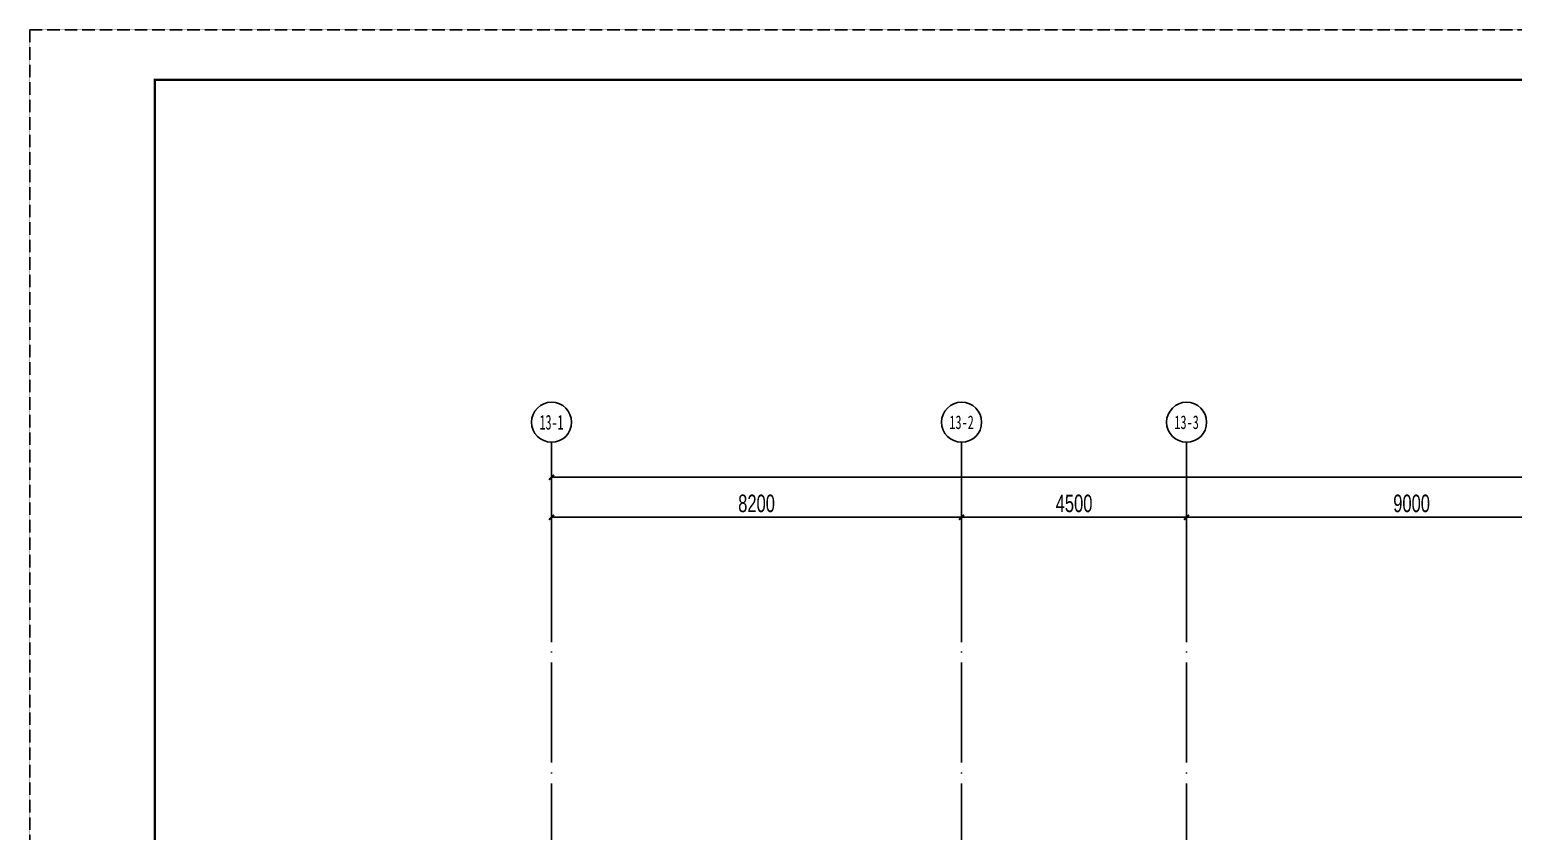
# Model space of a CAD drawing. Extents: x -67167 to 417929, y -86205 to 407116.
# Drawn here: x 73505 to 103177, y 134472 to 150504 of the extents above; entities that cross this region are included whole.
import ezdxf
from ezdxf.enums import TextEntityAlignment as Align

# ---------------------------------------------------------------- set-up
doc = ezdxf.new("R2010")
doc.units = 0
doc.header["$LTSCALE"] = 1000
doc.linetypes.add('DASH', pattern=[0.35, 0.25, -0.1])
doc.linetypes.add('DOTE', pattern=[2.42, 2, -0.2, 0.02, -0.2])
doc.layers.get('Defpoints').update_dxf_attribs({"color": 165})
for name, color, linetype in [('AXIS', 3, 'DOTE'), ('AXIS_TEXT', 7, 'Continuous'), ('s-beam', 4, 'DASH'), ('X-104 13#平面$0$01-标注_轴线坐标', 132, 'Continuous'), ('X-104 13#平面$0$02-TEXT_轴号', 7, 'Continuous')]:
    doc.layers.add(name, color=color, linetype=linetype)
doc.styles.add('COMPLEX', font='COMPLEX')
doc.styles.add('X-104 13#平面$0$_TCH_AXIS', font='STXIHEI.TTF', dxfattribs={"width": 0.75})
doc.styles.add('X-104 13#平面$0$_TCH_DIM_T3', font='', dxfattribs={"width": 0.705882})
doc.styles.get('X-104 13#平面$0$_TCH_DIM_T3').set_extended_font_data('FZXiHei I-Z08S')
doc.dimstyles.new('X-104 13#平面$0$_TCH_ARCH&&100', dxfattribs={"dimtxt": 350, "dimasz": 100, "dimexe": 250, "dimexo": 300, "dimgap": 100, "dimtad": 1, "dimdec": 0, "dimzin": 0, "dimdsep": 46, "dimtxsty": 'X-104 13#平面$0$_TCH_DIM_T3', "dimblk": 'X-104 13#平面$0$_ArchTick', "dimcen": 0.09, "dimclrt": 7, "dimazin": 2, "dimtfac": 1, "dimtdec": 0, "dimtix": 1, "dimtmove": 2, "dimatfit": 3, "dimfxl": 1, "dimtolj": 1, "dimtzin": 0, "dimarcsym": 0})

# ---------------------------------------------------------------- blocks, each defined once
blk = doc.blocks.new('_AXISO')
blk.add_circle((0, 0), 0.5)
at = {"layer": 'AXIS_TEXT', "style": 'COMPLEX', "width": 1.041667}
blk.add_attdef('A', text='', height=0.56, dxfattribs=at).set_placement((-0.25, -0.28), (0.25, -0.28), align=Align.FIT)
blk = doc.blocks.new('X-104 13#平面$0$_ArchTick')
at = {"color": 0, "linetype": 'ByBlock', "const_width": 0.4}
blk.add_lwpolyline([(-0.5, -0.5), (0.5, 0.5)], dxfattribs=at)
blk = doc.blocks.new('*D143')
at = {"layer": 'Defpoints', "color": 0, "transparency": 16777216}
for p in [(141642, 141553), (83942, 138253), (141642, 138253)]:
    blk.add_point(p, dxfattribs=at)
at = {"layer": 'X-104 13#平面$0$01-标注_轴线坐标', "color": 0, "lineweight": -2, "transparency": 16777216}
for p, q in [((83942, 138553), (83942, 141803)), ((83942, 141553), (141642, 141553)), ((141642, 138553), (141642, 141803))]:
    blk.add_line(p, q, dxfattribs=at)
at = {"layer": 'X-104 13#平面$0$01-标注_轴线坐标', "color": 0, "lineweight": -2, "transparency": 16777216, "xscale": 100, "yscale": 100, "zscale": 100, "rotation": 180}
blk.add_blockref('X-104 13#平面$0$_ArchTick', (83942, 141553), dxfattribs=at)
at = {"layer": 'X-104 13#平面$0$01-标注_轴线坐标', "color": 0, "lineweight": -2, "transparency": 16777216, "xscale": 100, "yscale": 100, "zscale": 100}
blk.add_blockref('X-104 13#平面$0$_ArchTick', (141642, 141553), dxfattribs=at)
at = {"layer": 'X-104 13#平面$0$01-标注_轴线坐标', "color": 7, "transparency": 16777216, "insert": (112792, 141828), "char_height": 350, "attachment_point": 5, "style": 'X-104 13#平面$0$_TCH_DIM_T3'}
blk.add_mtext('\\A1;57700', dxfattribs=at)
blk = doc.blocks.new('*D144')
at = {"layer": 'Defpoints', "color": 0, "transparency": 16777216}
for p in [(92142, 140753), (83942, 138253), (92142, 138253)]:
    blk.add_point(p, dxfattribs=at)
at = {"layer": 'X-104 13#平面$0$01-标注_轴线坐标', "color": 0, "lineweight": -2, "transparency": 16777216}
for p, q in [((83942, 138553), (83942, 141003)), ((92142, 138553), (92142, 141003)), ((83942, 140753), (92142, 140753))]:
    blk.add_line(p, q, dxfattribs=at)
at = {"layer": 'X-104 13#平面$0$01-标注_轴线坐标', "color": 0, "lineweight": -2, "transparency": 16777216, "xscale": 100, "yscale": 100, "zscale": 100, "rotation": 180}
blk.add_blockref('X-104 13#平面$0$_ArchTick', (83942, 140753), dxfattribs=at)
at = {"layer": 'X-104 13#平面$0$01-标注_轴线坐标', "color": 0, "lineweight": -2, "transparency": 16777216, "xscale": 100, "yscale": 100, "zscale": 100}
blk.add_blockref('X-104 13#平面$0$_ArchTick', (92142, 140753), dxfattribs=at)
at = {"layer": 'X-104 13#平面$0$01-标注_轴线坐标', "color": 7, "transparency": 16777216, "insert": (88042, 141028), "char_height": 350, "attachment_point": 5, "style": 'X-104 13#平面$0$_TCH_DIM_T3'}
blk.add_mtext('\\A1;8200', dxfattribs=at)
blk = doc.blocks.new('*D145')
at = {"layer": 'Defpoints', "color": 0, "transparency": 16777216}
for p in [(96642, 140753), (92142, 138253), (96642, 138253)]:
    blk.add_point(p, dxfattribs=at)
at = {"layer": 'X-104 13#平面$0$01-标注_轴线坐标', "color": 0, "lineweight": -2, "transparency": 16777216}
for p, q in [((92142, 138553), (92142, 141003)), ((96642, 138553), (96642, 141003)), ((92142, 140753), (96642, 140753))]:
    blk.add_line(p, q, dxfattribs=at)
at = {"layer": 'X-104 13#平面$0$01-标注_轴线坐标', "color": 0, "lineweight": -2, "transparency": 16777216, "xscale": 100, "yscale": 100, "zscale": 100, "rotation": 180}
blk.add_blockref('X-104 13#平面$0$_ArchTick', (92142, 140753), dxfattribs=at)
at = {"layer": 'X-104 13#平面$0$01-标注_轴线坐标', "color": 0, "lineweight": -2, "transparency": 16777216, "xscale": 100, "yscale": 100, "zscale": 100}
blk.add_blockref('X-104 13#平面$0$_ArchTick', (96642, 140753), dxfattribs=at)
at = {"layer": 'X-104 13#平面$0$01-标注_轴线坐标', "color": 7, "transparency": 16777216, "insert": (94392, 141028), "char_height": 350, "attachment_point": 5, "style": 'X-104 13#平面$0$_TCH_DIM_T3'}
blk.add_mtext('\\A1;4500', dxfattribs=at)
blk = doc.blocks.new('*D146')
at = {"layer": 'Defpoints', "color": 0, "transparency": 16777216}
for p in [(105642, 140753), (96642, 138253), (105642, 138253)]:
    blk.add_point(p, dxfattribs=at)
at = {"layer": 'X-104 13#平面$0$01-标注_轴线坐标', "color": 0, "lineweight": -2, "transparency": 16777216}
for p, q in [((96642, 138553), (96642, 141003)), ((105642, 138553), (105642, 141003)), ((96642, 140753), (105642, 140753))]:
    blk.add_line(p, q, dxfattribs=at)
at = {"layer": 'X-104 13#平面$0$01-标注_轴线坐标', "color": 0, "lineweight": -2, "transparency": 16777216, "xscale": 100, "yscale": 100, "zscale": 100, "rotation": 180}
blk.add_blockref('X-104 13#平面$0$_ArchTick', (96642, 140753), dxfattribs=at)
at = {"layer": 'X-104 13#平面$0$01-标注_轴线坐标', "color": 0, "lineweight": -2, "transparency": 16777216, "xscale": 100, "yscale": 100, "zscale": 100}
blk.add_blockref('X-104 13#平面$0$_ArchTick', (105642, 140753), dxfattribs=at)
at = {"layer": 'X-104 13#平面$0$01-标注_轴线坐标', "color": 7, "transparency": 16777216, "insert": (101142, 141028), "char_height": 350, "attachment_point": 5, "style": 'X-104 13#平面$0$_TCH_DIM_T3'}
blk.add_mtext('\\A1;9000', dxfattribs=at)
blk = doc.blocks.new('图框-A1')
for points, const_width in [([(0, 0), (841, 0), (841, 594), (0, 594)], 0.05), ([(766, 584), (25, 584), (25, 10), (766, 10)], 0.5)]:
    blk.add_lwpolyline(points, close=True, dxfattribs=dict(const_width=const_width))

msp = doc.modelspace()

# ---------------------------------------------------------------- linework, layer by layer
at = {"layer": 'AXIS'}
for p, q in [((83942.283, 111647.223), (83942.282, 138253.271)), ((92142.283, 111647.223), (92142.282, 138253.272)), ((96642.283, 111647.223), (96642.282, 138253.272))]:
    msp.add_line(p, q, dxfattribs=at)
at = {"layer": 's-beam'}
msp.add_lwpolyline([(73507.761, 150501.127), (157607.761, 150501.128), (157607.762, 91101.128), (73507.762, 91101.127)], close=True, dxfattribs=at)
at = {"layer": 'X-104 13#平面$0$01-标注_轴线坐标'}
for p, q in [((83942.282, 138253.271), (83942.282, 142253.271)), ((92142.282, 138253.272), (92142.282, 142253.272)), ((96642.282, 138253.272), (96642.282, 142253.272))]:
    msp.add_line(p, q, dxfattribs=at)

# ---------------------------------------------------------------- block references
at = {"xscale": 99.99999999999991, "yscale": 99.99999999999991, "zscale": 99.99999999999991, "rotation": 6.766459210986319e-07}
msp.add_blockref('图框-A1', (73507.762, 91101.127), dxfattribs=at)
at = {"layer": 'X-104 13#平面$0$01-标注_轴线坐标'}
ref = msp.add_blockref('_AXISO', (83942.282, 142653.271), dxfattribs=dict(at, xscale=799.9999999999995, yscale=799.9999999999995, zscale=799.9999999999995, rotation=6.766459210986319e-07))
ref.add_attrib('A', '13-1', dxfattribs={"layer": 'X-104 13#平面$0$02-TEXT_轴号', "height": 294.7586, "rotation": 0.0000007, "style": 'X-104 13#平面$0$_TCH_AXIS', "width": 0.605162}).set_placement((83704.208, 142505.892), (84180.357, 142505.892), align=Align.FIT)
ref = msp.add_blockref('_AXISO', (92142.282, 142653.272), dxfattribs=dict(at, xscale=799.9999999999995, yscale=799.9999999999995, zscale=799.9999999999995, rotation=6.766459210986319e-07))
ref.add_attrib('A', '13-2', dxfattribs={"layer": 'X-104 13#平面$0$02-TEXT_轴号', "height": 271.2267, "rotation": 0.0000007, "style": 'X-104 13#平面$0$_TCH_AXIS', "width": 0.676708}).set_placement((91897.315, 142517.658), (92387.25, 142517.658), align=Align.FIT)
ref = msp.add_blockref('_AXISO', (96642.282, 142653.272), dxfattribs=dict(at, xscale=799.9999999999995, yscale=799.9999999999995, zscale=799.9999999999995, rotation=6.766459210986319e-07))
ref.add_attrib('A', '13-3', dxfattribs={"layer": 'X-104 13#平面$0$02-TEXT_轴号', "height": 271.4555, "rotation": 0.0000007, "style": 'X-104 13#平面$0$_TCH_AXIS', "width": 0.675963}).set_placement((96397.378, 142517.544), (96887.186, 142517.544), align=Align.FIT)

# ---------------------------------------------------------------- dimensions: what is measured, and where the dimension line sits
for p1, p2, distance, picture, middle in [((83942.282, 138253.271), (141642.282, 138253.272), 3300, '*D143', (112792.282, 141828.272)), ((83942.282, 138253.271), (92142.282, 138253.272), 2500, '*D144', (88042.282, 141028.272)), ((92142.282, 138253.272), (96642.282, 138253.272), 2500, '*D145', (94392.282, 141028.272)), ((96642.282, 138253.272), (105642.282, 138253.272), 2500, '*D146', (101142.282, 141028.272))]:
    dim = msp.add_aligned_dim(p1=p1, p2=p2, distance=distance, dimstyle='X-104 13#平面$0$_TCH_ARCH&&100', dxfattribs=at)
    dim.commit()
    dim.dimension.update_dxf_attribs({"geometry": picture, "text_midpoint": middle})

doc.saveas('drawing.dxf')
